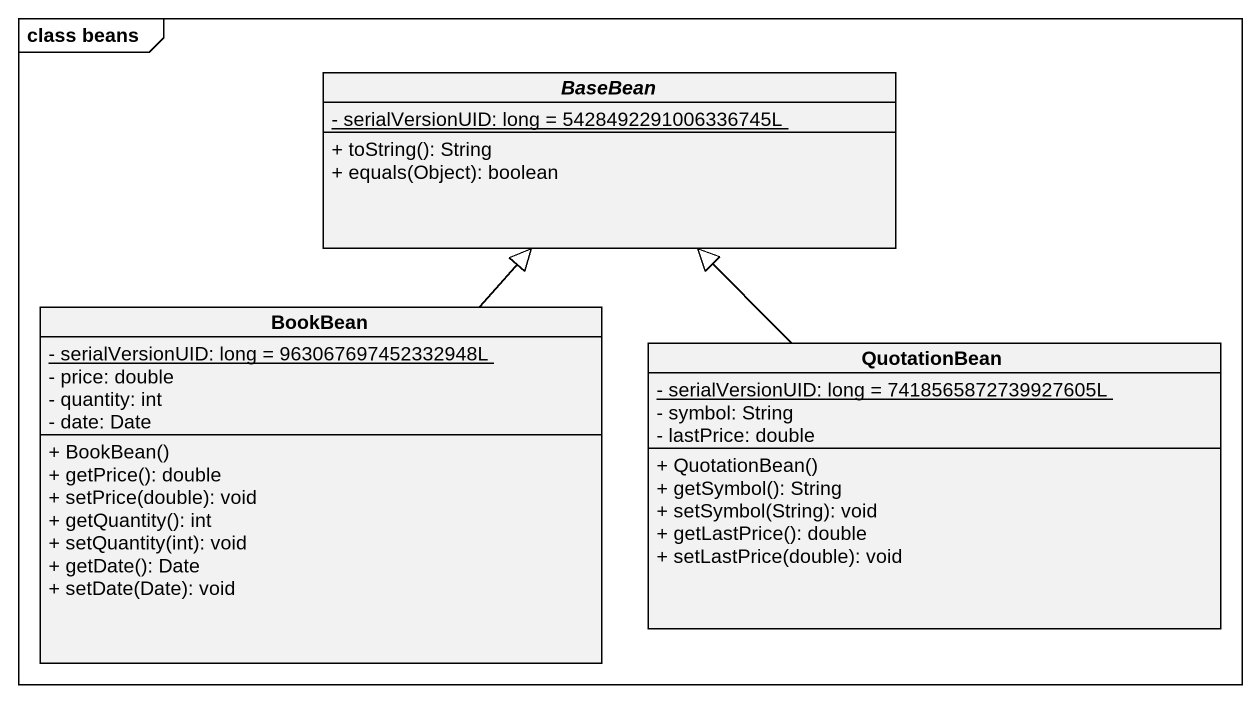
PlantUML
@startuml
mainframe class beans
hide circle
hide empty members
skinparam classAttributeIconSize 0
abstract class BaseBean {
  {static} - serialVersionUID: long = 5428492291006336745L
  + toString(): String
  + equals(Object): boolean
}
class BookBean {
  {static} - serialVersionUID: long = 963067697452332948L
  - price: double
  - quantity: int
  - date: Date
  + BookBean()
  + getPrice(): double
  + setPrice(double): void
  + getQuantity(): int
  + setQuantity(int): void
  + getDate(): Date
  + setDate(Date): void
}
class QuotationBean {
  {static} - serialVersionUID: long = 7418565872739927605L
  - symbol: String
  - lastPrice: double
  + QuotationBean()
  + getSymbol(): String
  + setSymbol(String): void
  + getLastPrice(): double
  + setLastPrice(double): void
}
BookBean -up-|> BaseBean
QuotationBean -up-|> BaseBean
@enduml
